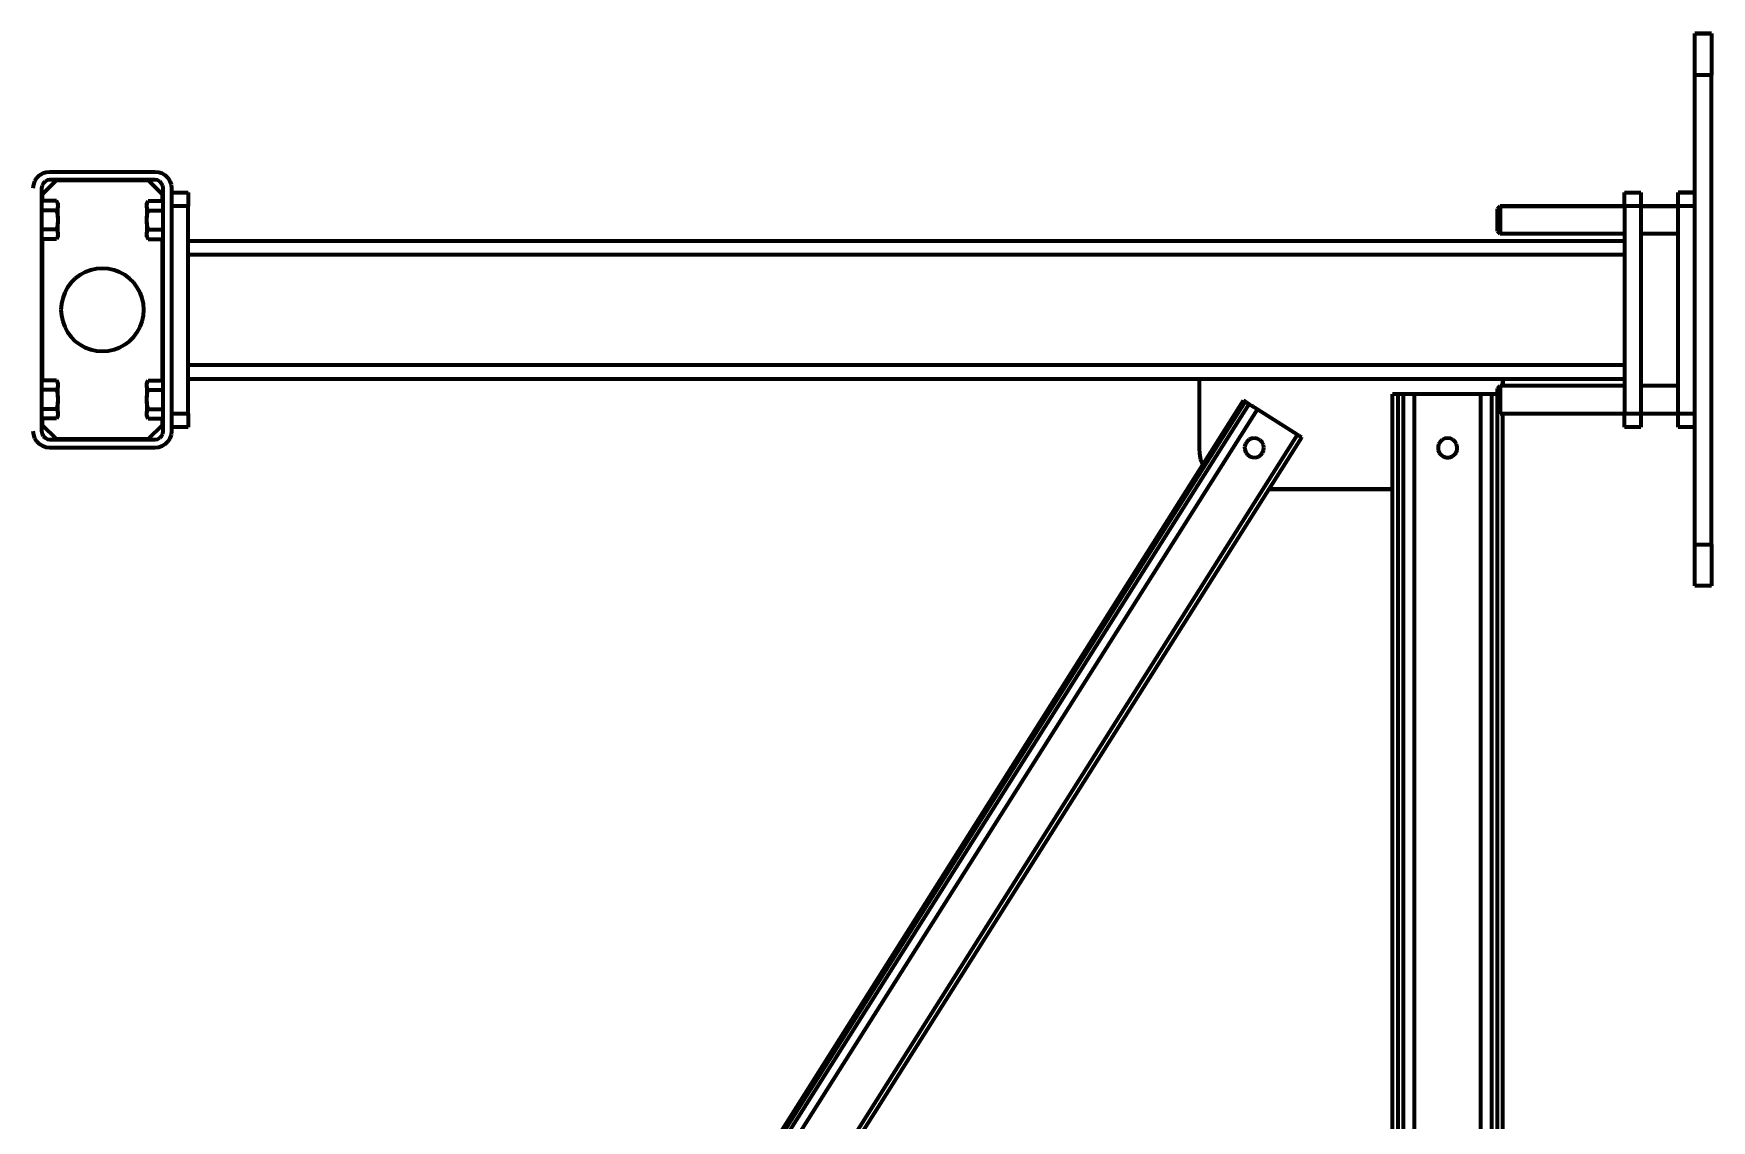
# Model space of a CAD drawing. Header units: millimetres. Extents: x 0 to 594, y 0 to 420.
# Drawn here: x 159.86 to 184.16, y 359.64 to 375.38 of the extents above; entities that cross this region are included whole.
import ezdxf

# ---------------------------------------------------------------- set-up
doc = ezdxf.new("R2010")
doc.units = ezdxf.units.MM

msp = doc.modelspace()

# ---------------------------------------------------------------- linework, layer by layer
at = {"color": 1, "lineweight": 70}
for p, q in [((183.916, 375.38), (184.156, 375.38)), ((184.156, 375.38), (183.916, 375.38)), ((183.916, 375.377), (183.916, 375.38)), ((183.916, 375.38), (184.156, 375.38)), ((184.156, 375.38), (183.916, 375.38)), ((183.916, 375.365), (183.916, 375.377)), ((183.916, 375.347), (183.916, 375.365)), ((183.916, 375.321), (183.916, 375.347)), ((183.916, 375.289), (183.916, 375.321)), ((183.916, 375.25), (183.916, 375.289)), ((183.916, 375.205), (183.916, 375.25)), ((183.916, 375.155), (183.916, 375.205)), ((183.916, 375.1), (183.916, 375.155)), ((184.156, 375.38), (184.156, 375.377)), ((184.156, 375.377), (184.156, 375.365)), ((184.156, 375.365), (184.156, 375.347)), ((184.156, 375.347), (184.156, 375.321)), ((184.156, 375.321), (184.156, 375.289)), ((184.156, 375.289), (184.156, 375.25)), ((184.156, 375.25), (184.156, 375.205)), ((184.156, 375.205), (184.156, 375.155)), ((184.156, 375.155), (184.156, 375.1)), ((183.916, 375.041), (183.916, 375.1)), ((183.916, 374.979), (183.916, 375.041)), ((183.916, 374.914), (183.916, 374.979)), ((183.916, 374.848), (183.916, 374.914)), ((184.156, 375.1), (184.156, 375.041)), ((184.156, 375.041), (184.156, 374.979)), ((184.156, 374.979), (184.156, 374.914)), ((184.156, 374.914), (184.156, 374.848)), ((183.916, 374.78), (183.916, 374.848)), ((183.916, 367.98), (183.916, 374.78)), ((184.156, 374.78), (183.916, 374.78)), ((184.156, 374.848), (184.156, 374.78)), ((184.156, 367.98), (184.156, 374.78)), ((159.862, 373.194), (159.88, 373.245)), ((159.88, 373.245), (159.909, 373.29)), ((159.909, 373.29), (159.947, 373.328)), ((159.947, 373.328), (159.992, 373.357)), ((159.999, 373.211), (159.982, 373.178)), ((160.186, 373.25), (159.986, 373.05)), ((159.992, 373.357), (160.043, 373.374)), ((160.026, 373.238), (159.999, 373.211)), ((160.059, 373.255), (160.026, 373.238)), ((160.043, 373.374), (160.096, 373.38)), ((160.096, 373.26), (160.059, 373.255)), ((160.096, 373.38), (161.616, 373.38)), ((161.616, 373.26), (160.096, 373.26)), ((161.526, 373.25), (160.186, 373.25)), ((161.726, 373.05), (161.526, 373.25)), ((161.616, 373.38), (161.67, 373.374)), ((161.653, 373.255), (161.616, 373.26)), ((161.687, 373.238), (161.653, 373.255)), ((161.67, 373.374), (161.721, 373.357)), ((161.713, 373.211), (161.687, 373.238)), ((161.731, 373.178), (161.713, 373.211)), ((161.721, 373.357), (161.766, 373.328)), ((161.766, 373.328), (161.804, 373.29)), ((161.804, 373.29), (161.833, 373.245)), ((161.833, 373.245), (161.85, 373.194)), ((159.856, 373.14), (159.862, 373.194)), ((159.982, 373.178), (159.976, 373.14)), ((159.976, 373.14), (159.976, 369.62)), ((159.986, 373.05), (159.986, 372.958)), ((161.726, 372.958), (161.726, 373.05)), ((161.736, 373.14), (161.731, 373.178)), ((161.736, 369.62), (161.736, 373.14)), ((161.85, 373.194), (161.856, 373.14)), ((161.856, 373.14), (161.856, 369.62)), ((161.856, 373.08), (162.096, 373.08)), ((161.856, 373.08), (162.096, 373.08)), ((162.096, 373.08), (162.096, 373.079)), ((162.096, 373.079), (162.096, 373.075)), ((162.096, 373.075), (162.096, 373.069)), ((162.096, 373.069), (162.096, 373.061)), ((162.096, 373.061), (162.096, 373.05)), ((162.096, 373.05), (162.096, 373.037)), ((162.096, 373.037), (162.096, 373.022)), ((162.096, 373.022), (162.096, 373.005)), ((162.096, 373.005), (162.096, 372.987)), ((162.096, 372.987), (162.096, 372.967)), ((162.096, 372.967), (162.096, 372.947)), ((182.896, 373.079), (182.896, 373.08)), ((182.896, 373.08), (183.136, 373.08)), ((182.896, 373.075), (182.896, 373.079)), ((182.896, 373.069), (182.896, 373.075)), ((182.896, 373.061), (182.896, 373.069)), ((182.896, 373.05), (182.896, 373.061)), ((182.896, 373.037), (182.896, 373.05)), ((182.896, 373.022), (182.896, 373.037)), ((182.896, 373.005), (182.896, 373.022)), ((182.896, 372.987), (182.896, 373.005)), ((182.896, 372.967), (182.896, 372.987)), ((182.896, 372.947), (182.896, 372.967)), ((183.136, 373.08), (183.136, 373.079)), ((183.136, 373.079), (183.136, 373.075)), ((183.136, 373.075), (183.136, 373.069)), ((183.136, 373.069), (183.136, 373.061)), ((183.136, 373.061), (183.136, 373.05)), ((183.136, 373.05), (183.136, 373.037)), ((183.136, 373.037), (183.136, 373.022)), ((183.136, 373.022), (183.136, 373.005)), ((183.136, 373.005), (183.136, 372.987)), ((183.136, 372.987), (183.136, 372.967)), ((183.136, 372.967), (183.136, 372.947)), ((183.676, 373.08), (183.916, 373.08)), ((183.676, 373.079), (183.676, 373.08)), ((183.676, 373.08), (183.916, 373.08)), ((183.916, 373.08), (183.676, 373.08)), ((183.676, 373.075), (183.676, 373.079)), ((183.676, 373.069), (183.676, 373.075)), ((183.676, 373.061), (183.676, 373.069)), ((183.676, 373.05), (183.676, 373.061)), ((183.676, 373.037), (183.676, 373.05)), ((183.676, 373.022), (183.676, 373.037)), ((183.676, 373.005), (183.676, 373.022)), ((183.676, 372.987), (183.676, 373.005)), ((183.676, 372.967), (183.676, 372.987)), ((183.676, 372.947), (183.676, 372.967)), ((160.193, 372.958), (159.976, 372.958)), ((160.193, 372.819), (159.976, 372.819)), ((160.193, 372.958), (160.206, 372.931)), ((160.213, 372.923), (160.193, 372.958)), ((160.206, 372.846), (160.193, 372.819)), ((160.193, 372.819), (160.206, 372.765)), ((160.206, 372.931), (160.213, 372.906)), ((160.213, 372.871), (160.206, 372.846)), ((160.206, 372.765), (160.213, 372.715)), ((160.213, 372.922), (160.213, 372.923)), ((160.213, 372.923), (160.213, 372.923)), ((160.213, 372.923), (160.213, 372.923)), ((160.213, 372.923), (160.213, 372.923)), ((160.213, 372.923), (160.213, 372.923)), ((160.213, 372.923), (160.213, 372.922)), ((160.213, 372.921), (160.213, 372.922)), ((160.213, 372.922), (160.213, 372.922)), ((160.213, 372.922), (160.213, 372.922)), ((160.213, 372.922), (160.213, 372.921)), ((160.213, 372.92), (160.213, 372.921)), ((160.213, 372.921), (160.213, 372.92)), ((160.213, 372.919), (160.213, 372.92)), ((160.213, 372.92), (160.213, 372.919)), ((160.213, 372.917), (160.213, 372.919)), ((160.213, 372.919), (160.213, 372.917)), ((160.213, 372.916), (160.213, 372.917)), ((160.213, 372.917), (160.213, 372.916)), ((160.213, 372.914), (160.213, 372.916)), ((160.213, 372.916), (160.213, 372.914)), ((160.213, 372.912), (160.213, 372.914)), ((160.213, 372.914), (160.213, 372.912)), ((160.213, 372.91), (160.213, 372.912)), ((160.213, 372.912), (160.213, 372.91)), ((160.213, 372.908), (160.213, 372.91)), ((160.213, 372.91), (160.213, 372.908)), ((160.213, 372.906), (160.213, 372.908)), ((160.213, 372.908), (160.213, 372.906)), ((160.213, 372.906), (160.213, 372.871)), ((160.213, 372.863), (160.213, 372.871)), ((160.213, 372.854), (160.213, 372.863)), ((160.213, 372.844), (160.213, 372.854)), ((160.213, 372.834), (160.213, 372.844)), ((160.213, 372.824), (160.213, 372.834)), ((160.213, 372.813), (160.213, 372.824)), ((160.213, 372.802), (160.213, 372.813)), ((160.213, 372.79), (160.213, 372.802)), ((160.213, 372.778), (160.213, 372.79)), ((160.213, 372.766), (160.213, 372.778)), ((160.213, 372.754), (160.213, 372.766)), ((160.213, 372.741), (160.213, 372.754)), ((160.213, 372.728), (160.213, 372.741)), ((160.213, 372.715), (160.213, 372.728)), ((161.499, 372.923), (161.519, 372.958)), ((161.499, 372.906), (161.506, 372.931)), ((161.499, 372.922), (161.499, 372.923)), ((161.499, 372.923), (161.499, 372.923)), ((161.499, 372.923), (161.499, 372.923)), ((161.499, 372.923), (161.499, 372.923)), ((161.499, 372.923), (161.499, 372.923)), ((161.499, 372.923), (161.499, 372.922)), ((161.499, 372.921), (161.499, 372.922)), ((161.499, 372.922), (161.499, 372.922)), ((161.499, 372.922), (161.499, 372.922)), ((161.499, 372.922), (161.499, 372.921)), ((161.499, 372.92), (161.499, 372.921)), ((161.499, 372.921), (161.499, 372.92)), ((161.499, 372.919), (161.499, 372.92)), ((161.499, 372.92), (161.499, 372.919)), ((161.499, 372.917), (161.499, 372.919)), ((161.499, 372.919), (161.499, 372.917)), ((161.499, 372.916), (161.499, 372.917)), ((161.499, 372.917), (161.499, 372.916)), ((161.499, 372.914), (161.499, 372.916)), ((161.499, 372.916), (161.499, 372.914)), ((161.499, 372.912), (161.499, 372.914)), ((161.499, 372.914), (161.499, 372.912)), ((161.499, 372.91), (161.499, 372.912)), ((161.499, 372.912), (161.499, 372.91)), ((161.499, 372.908), (161.499, 372.91)), ((161.499, 372.91), (161.499, 372.908)), ((161.499, 372.906), (161.499, 372.908)), ((161.499, 372.908), (161.499, 372.906)), ((161.499, 372.871), (161.499, 372.906)), ((161.499, 372.871), (161.499, 372.863)), ((161.506, 372.846), (161.499, 372.871)), ((161.499, 372.863), (161.499, 372.854)), ((161.499, 372.854), (161.499, 372.844)), ((161.499, 372.844), (161.499, 372.834)), ((161.499, 372.834), (161.499, 372.824)), ((161.499, 372.824), (161.499, 372.813)), ((161.499, 372.813), (161.499, 372.802)), ((161.499, 372.802), (161.499, 372.79)), ((161.499, 372.79), (161.499, 372.778)), ((161.499, 372.778), (161.499, 372.766)), ((161.499, 372.766), (161.499, 372.754)), ((161.499, 372.715), (161.506, 372.765)), ((161.499, 372.754), (161.499, 372.741)), ((161.499, 372.741), (161.499, 372.728)), ((161.499, 372.728), (161.499, 372.715)), ((161.506, 372.931), (161.519, 372.958)), ((161.519, 372.819), (161.506, 372.846)), ((161.506, 372.765), (161.519, 372.819)), ((161.519, 372.958), (161.736, 372.958)), ((161.519, 372.819), (161.736, 372.819)), ((162.096, 372.88), (161.856, 372.88)), ((162.096, 372.947), (162.096, 372.925)), ((162.096, 372.925), (162.096, 372.903)), ((162.096, 372.903), (162.096, 372.88)), ((162.096, 369.88), (162.096, 372.88)), ((181.056, 372.84), (181.096, 372.88)), ((181.056, 372.84), (181.096, 372.88)), ((181.056, 372.84), (181.096, 372.88)), ((181.056, 372.836), (181.056, 372.84)), ((181.056, 372.825), (181.056, 372.836)), ((181.056, 372.806), (181.056, 372.825)), ((181.056, 372.78), (181.056, 372.806)), ((181.056, 372.75), (181.056, 372.78)), ((181.056, 372.716), (181.056, 372.75)), ((181.056, 372.68), (181.056, 372.716)), ((181.096, 372.88), (181.096, 372.879)), ((181.096, 372.88), (182.896, 372.88)), ((182.896, 372.88), (181.096, 372.88)), ((181.096, 372.879), (181.096, 372.875)), ((181.096, 372.875), (181.096, 372.869)), ((181.096, 372.869), (181.096, 372.861)), ((181.096, 372.861), (181.096, 372.85)), ((181.096, 372.85), (181.096, 372.837)), ((181.096, 372.837), (181.096, 372.822)), ((181.096, 372.822), (181.096, 372.805)), ((181.096, 372.805), (181.096, 372.787)), ((181.096, 372.787), (181.096, 372.767)), ((181.096, 372.767), (181.096, 372.747)), ((181.096, 372.747), (181.096, 372.725)), ((181.096, 372.725), (181.096, 372.703)), ((182.896, 372.925), (182.896, 372.947)), ((182.896, 372.903), (182.896, 372.925)), ((182.896, 372.88), (182.896, 372.903)), ((182.896, 372.88), (182.896, 369.88)), ((183.136, 372.88), (182.896, 372.88)), ((183.136, 372.947), (183.136, 372.925)), ((183.136, 372.925), (183.136, 372.903)), ((183.136, 372.903), (183.136, 372.88)), ((183.136, 372.88), (183.136, 369.88)), ((183.136, 372.88), (183.676, 372.88)), ((183.676, 372.88), (183.136, 372.88)), ((183.676, 372.925), (183.676, 372.947)), ((183.676, 372.903), (183.676, 372.925)), ((183.676, 372.88), (183.676, 372.903)), ((183.676, 369.88), (183.676, 372.88)), ((183.916, 372.88), (183.676, 372.88)), ((160.193, 372.542), (159.976, 372.542)), ((160.206, 372.596), (160.193, 372.542)), ((160.193, 372.542), (160.206, 372.515)), ((160.213, 372.646), (160.206, 372.596)), ((160.206, 372.515), (160.213, 372.49)), ((160.213, 372.715), (160.213, 372.646)), ((160.213, 372.633), (160.213, 372.646)), ((160.213, 372.62), (160.213, 372.633)), ((160.213, 372.607), (160.213, 372.62)), ((160.213, 372.595), (160.213, 372.607)), ((160.213, 372.583), (160.213, 372.595)), ((160.213, 372.571), (160.213, 372.583)), ((160.213, 372.559), (160.213, 372.571)), ((160.213, 372.548), (160.213, 372.559)), ((160.213, 372.537), (160.213, 372.548)), ((160.213, 372.527), (160.213, 372.537)), ((160.213, 372.517), (160.213, 372.527)), ((160.213, 372.507), (160.213, 372.517)), ((160.213, 372.498), (160.213, 372.507)), ((160.213, 372.49), (160.213, 372.498)), ((160.213, 372.49), (160.213, 372.455)), ((161.499, 372.646), (161.499, 372.715)), ((161.506, 372.596), (161.499, 372.646)), ((161.499, 372.646), (161.499, 372.633)), ((161.499, 372.633), (161.499, 372.62)), ((161.499, 372.62), (161.499, 372.607)), ((161.499, 372.607), (161.499, 372.595)), ((161.499, 372.595), (161.499, 372.583)), ((161.499, 372.583), (161.499, 372.571)), ((161.499, 372.571), (161.499, 372.559)), ((161.499, 372.559), (161.499, 372.548)), ((161.499, 372.548), (161.499, 372.537)), ((161.499, 372.537), (161.499, 372.527)), ((161.499, 372.527), (161.499, 372.517)), ((161.499, 372.517), (161.499, 372.507)), ((161.499, 372.49), (161.506, 372.515)), ((161.499, 372.507), (161.499, 372.498)), ((161.499, 372.498), (161.499, 372.49)), ((161.499, 372.455), (161.499, 372.49)), ((161.519, 372.542), (161.506, 372.596)), ((161.506, 372.515), (161.519, 372.542)), ((161.519, 372.542), (161.736, 372.542)), ((181.056, 372.645), (181.056, 372.68)), ((181.056, 372.611), (181.056, 372.645)), ((181.056, 372.581), (181.056, 372.611)), ((181.056, 372.555), (181.056, 372.581)), ((181.056, 372.536), (181.056, 372.555)), ((181.056, 372.524), (181.056, 372.536)), ((181.056, 372.52), (181.056, 372.524)), ((181.056, 372.52), (181.096, 372.48)), ((181.096, 372.703), (181.096, 372.68)), ((181.096, 372.68), (181.096, 372.658)), ((181.096, 372.658), (181.096, 372.636)), ((181.096, 372.636), (181.096, 372.614)), ((181.096, 372.614), (181.096, 372.594)), ((181.096, 372.594), (181.096, 372.574)), ((181.096, 372.574), (181.096, 372.556)), ((181.096, 372.556), (181.096, 372.539)), ((181.096, 372.539), (181.096, 372.524)), ((181.096, 372.524), (181.096, 372.511)), ((181.096, 372.511), (181.096, 372.5)), ((181.096, 372.5), (181.096, 372.492)), ((181.096, 372.492), (181.096, 372.485)), ((181.096, 372.485), (181.096, 372.482)), ((181.096, 372.482), (181.096, 372.48)), ((182.896, 372.48), (181.096, 372.48)), ((183.676, 372.48), (183.136, 372.48)), ((160.193, 372.403), (159.976, 372.403)), ((159.986, 372.403), (159.986, 370.358)), ((160.213, 372.438), (160.193, 372.403)), ((160.206, 372.43), (160.193, 372.403)), ((160.213, 372.455), (160.206, 372.43)), ((160.213, 372.455), (160.213, 372.453)), ((160.213, 372.453), (160.213, 372.455)), ((160.213, 372.453), (160.213, 372.451)), ((160.213, 372.451), (160.213, 372.453)), ((160.213, 372.451), (160.213, 372.449)), ((160.213, 372.449), (160.213, 372.451)), ((160.213, 372.449), (160.213, 372.447)), ((160.213, 372.447), (160.213, 372.449)), ((160.213, 372.447), (160.213, 372.445)), ((160.213, 372.445), (160.213, 372.447)), ((160.213, 372.445), (160.213, 372.444)), ((160.213, 372.444), (160.213, 372.445)), ((160.213, 372.444), (160.213, 372.442)), ((160.213, 372.442), (160.213, 372.444)), ((160.213, 372.442), (160.213, 372.441)), ((160.213, 372.441), (160.213, 372.442)), ((160.213, 372.441), (160.213, 372.44)), ((160.213, 372.44), (160.213, 372.441)), ((160.213, 372.44), (160.213, 372.439)), ((160.213, 372.439), (160.213, 372.44)), ((160.213, 372.439), (160.213, 372.439)), ((160.213, 372.439), (160.213, 372.438)), ((160.213, 372.438), (160.213, 372.439)), ((160.213, 372.439), (160.213, 372.439)), ((160.213, 372.438), (160.213, 372.438)), ((160.213, 372.438), (160.213, 372.438)), ((160.213, 372.438), (160.213, 372.438)), ((160.213, 372.438), (160.213, 372.438)), ((161.499, 372.455), (161.499, 372.453)), ((161.499, 372.453), (161.499, 372.455)), ((161.506, 372.43), (161.499, 372.455)), ((161.499, 372.453), (161.499, 372.451)), ((161.499, 372.451), (161.499, 372.453)), ((161.499, 372.451), (161.499, 372.449)), ((161.499, 372.449), (161.499, 372.451)), ((161.499, 372.449), (161.499, 372.447)), ((161.499, 372.447), (161.499, 372.449)), ((161.499, 372.447), (161.499, 372.445)), ((161.499, 372.445), (161.499, 372.447)), ((161.499, 372.445), (161.499, 372.444)), ((161.499, 372.444), (161.499, 372.445)), ((161.499, 372.444), (161.499, 372.442)), ((161.499, 372.442), (161.499, 372.444)), ((161.499, 372.442), (161.499, 372.441)), ((161.499, 372.441), (161.499, 372.442)), ((161.499, 372.441), (161.499, 372.44)), ((161.499, 372.44), (161.499, 372.441)), ((161.499, 372.44), (161.499, 372.439)), ((161.499, 372.439), (161.499, 372.44)), ((161.499, 372.439), (161.499, 372.439)), ((161.499, 372.439), (161.499, 372.438)), ((161.499, 372.438), (161.499, 372.439)), ((161.499, 372.439), (161.499, 372.439)), ((161.499, 372.438), (161.499, 372.438)), ((161.499, 372.438), (161.499, 372.438)), ((161.499, 372.438), (161.499, 372.438)), ((161.499, 372.438), (161.499, 372.438)), ((161.499, 372.438), (161.519, 372.403)), ((161.519, 372.403), (161.506, 372.43)), ((161.519, 372.403), (161.736, 372.403)), ((161.726, 370.358), (161.726, 372.403)), ((162.096, 372.38), (182.896, 372.38)), ((159.986, 372.142), (159.976, 372.142)), ((159.986, 372.003), (159.976, 372.003)), ((161.726, 372.142), (161.736, 372.142)), ((161.726, 372.003), (161.736, 372.003)), ((162.096, 372.18), (182.896, 372.18)), ((160.403, 371.773), (160.352, 371.705)), ((160.463, 371.834), (160.403, 371.773)), ((160.532, 371.885), (160.463, 371.834)), ((160.607, 371.926), (160.532, 371.885)), ((160.687, 371.956), (160.607, 371.926)), ((160.771, 371.974), (160.687, 371.956)), ((160.856, 371.98), (160.771, 371.974)), ((160.942, 371.974), (160.856, 371.98)), ((161.025, 371.956), (160.942, 371.974)), ((161.106, 371.926), (161.025, 371.956)), ((161.181, 371.885), (161.106, 371.926)), ((161.249, 371.834), (161.181, 371.885)), ((161.31, 371.773), (161.249, 371.834)), ((161.361, 371.705), (161.31, 371.773)), ((160.281, 371.55), (160.263, 371.466)), ((160.311, 371.63), (160.281, 371.55)), ((160.352, 371.705), (160.311, 371.63)), ((161.402, 371.63), (161.361, 371.705)), ((161.432, 371.55), (161.402, 371.63)), ((161.45, 371.466), (161.432, 371.55)), ((160.263, 371.466), (160.256, 371.38)), ((160.256, 371.38), (160.263, 371.295)), ((160.263, 371.295), (160.281, 371.211)), ((161.432, 371.211), (161.45, 371.295)), ((161.456, 371.38), (161.45, 371.466)), ((161.45, 371.295), (161.456, 371.38)), ((160.281, 371.211), (160.311, 371.131)), ((160.311, 371.131), (160.352, 371.056)), ((160.352, 371.056), (160.403, 370.988)), ((161.31, 370.988), (161.361, 371.056)), ((161.361, 371.056), (161.402, 371.131)), ((161.402, 371.131), (161.432, 371.211)), ((160.403, 370.988), (160.463, 370.927)), ((160.463, 370.927), (160.532, 370.876)), ((160.532, 370.876), (160.607, 370.835)), ((160.607, 370.835), (160.687, 370.805)), ((160.687, 370.805), (160.771, 370.787)), ((160.771, 370.787), (160.856, 370.78)), ((160.856, 370.78), (160.942, 370.787)), ((160.942, 370.787), (161.025, 370.805)), ((161.025, 370.805), (161.106, 370.835)), ((161.106, 370.835), (161.181, 370.876)), ((161.181, 370.876), (161.249, 370.927)), ((161.249, 370.927), (161.31, 370.988)), ((159.986, 370.758), (159.976, 370.758)), ((159.986, 370.619), (159.976, 370.619)), ((161.726, 370.758), (161.736, 370.758)), ((161.726, 370.619), (161.736, 370.619)), ((182.896, 370.58), (162.096, 370.58)), ((160.193, 370.358), (159.976, 370.358)), ((160.193, 370.358), (160.206, 370.331)), ((160.213, 370.323), (160.193, 370.358)), ((160.206, 370.331), (160.213, 370.306)), ((160.213, 370.322), (160.213, 370.323)), ((160.213, 370.323), (160.213, 370.323)), ((160.213, 370.323), (160.213, 370.323)), ((160.213, 370.323), (160.213, 370.323)), ((160.213, 370.323), (160.213, 370.323)), ((160.213, 370.323), (160.213, 370.322)), ((160.213, 370.321), (160.213, 370.322)), ((160.213, 370.322), (160.213, 370.322)), ((160.213, 370.322), (160.213, 370.322)), ((160.213, 370.322), (160.213, 370.321)), ((160.213, 370.32), (160.213, 370.321)), ((160.213, 370.321), (160.213, 370.32)), ((160.213, 370.319), (160.213, 370.32)), ((160.213, 370.32), (160.213, 370.319)), ((160.213, 370.317), (160.213, 370.319)), ((160.213, 370.319), (160.213, 370.317)), ((160.213, 370.316), (160.213, 370.317)), ((160.213, 370.317), (160.213, 370.316)), ((160.213, 370.314), (160.213, 370.316)), ((160.213, 370.316), (160.213, 370.314)), ((160.213, 370.312), (160.213, 370.314)), ((160.213, 370.314), (160.213, 370.312)), ((160.213, 370.31), (160.213, 370.312)), ((160.213, 370.312), (160.213, 370.31)), ((160.213, 370.308), (160.213, 370.31)), ((160.213, 370.31), (160.213, 370.308)), ((160.213, 370.306), (160.213, 370.308)), ((160.213, 370.308), (160.213, 370.306)), ((160.213, 370.306), (160.213, 370.271)), ((161.499, 370.323), (161.519, 370.358)), ((161.499, 370.306), (161.506, 370.331)), ((161.499, 370.322), (161.499, 370.323)), ((161.499, 370.323), (161.499, 370.323)), ((161.499, 370.323), (161.499, 370.323)), ((161.499, 370.323), (161.499, 370.323)), ((161.499, 370.323), (161.499, 370.323)), ((161.499, 370.323), (161.499, 370.322)), ((161.499, 370.321), (161.499, 370.322)), ((161.499, 370.322), (161.499, 370.322)), ((161.499, 370.322), (161.499, 370.322)), ((161.499, 370.322), (161.499, 370.321)), ((161.499, 370.32), (161.499, 370.321)), ((161.499, 370.321), (161.499, 370.32)), ((161.499, 370.319), (161.499, 370.32)), ((161.499, 370.32), (161.499, 370.319)), ((161.499, 370.317), (161.499, 370.319)), ((161.499, 370.319), (161.499, 370.317)), ((161.499, 370.316), (161.499, 370.317)), ((161.499, 370.317), (161.499, 370.316)), ((161.499, 370.314), (161.499, 370.316)), ((161.499, 370.316), (161.499, 370.314)), ((161.499, 370.312), (161.499, 370.314)), ((161.499, 370.314), (161.499, 370.312)), ((161.499, 370.31), (161.499, 370.312)), ((161.499, 370.312), (161.499, 370.31)), ((161.499, 370.308), (161.499, 370.31)), ((161.499, 370.31), (161.499, 370.308)), ((161.499, 370.306), (161.499, 370.308)), ((161.499, 370.308), (161.499, 370.306)), ((161.499, 370.271), (161.499, 370.306)), ((161.506, 370.331), (161.519, 370.358)), ((161.519, 370.358), (161.736, 370.358)), ((162.096, 370.38), (182.896, 370.38)), ((162.096, 370.38), (176.736, 370.38)), ((176.736, 370.38), (176.736, 369.38)), ((181.136, 370.38), (182.896, 370.38)), ((181.136, 370.38), (181.136, 370.28)), ((181.136, 370.28), (181.136, 370.38)), ((160.193, 370.219), (159.976, 370.219)), ((160.206, 370.246), (160.193, 370.219)), ((160.193, 370.219), (160.206, 370.165)), ((160.213, 370.271), (160.206, 370.246)), ((160.206, 370.165), (160.213, 370.115)), ((160.213, 370.046), (160.206, 369.996)), ((160.213, 370.263), (160.213, 370.271)), ((160.213, 370.254), (160.213, 370.263)), ((160.213, 370.244), (160.213, 370.254)), ((160.213, 370.234), (160.213, 370.244)), ((160.213, 370.224), (160.213, 370.234)), ((160.213, 370.213), (160.213, 370.224)), ((160.213, 370.202), (160.213, 370.213)), ((160.213, 370.19), (160.213, 370.202)), ((160.213, 370.178), (160.213, 370.19)), ((160.213, 370.166), (160.213, 370.178)), ((160.213, 370.154), (160.213, 370.166)), ((160.213, 370.141), (160.213, 370.154)), ((160.213, 370.128), (160.213, 370.141)), ((160.213, 370.115), (160.213, 370.128)), ((160.213, 370.115), (160.213, 370.046)), ((160.213, 370.033), (160.213, 370.046)), ((161.499, 370.271), (161.499, 370.263)), ((161.506, 370.246), (161.499, 370.271)), ((161.499, 370.263), (161.499, 370.254)), ((161.499, 370.254), (161.499, 370.244)), ((161.499, 370.244), (161.499, 370.234)), ((161.499, 370.234), (161.499, 370.224)), ((161.499, 370.224), (161.499, 370.213)), ((161.499, 370.213), (161.499, 370.202)), ((161.499, 370.202), (161.499, 370.19)), ((161.499, 370.19), (161.499, 370.178)), ((161.499, 370.178), (161.499, 370.166)), ((161.499, 370.166), (161.499, 370.154)), ((161.499, 370.115), (161.506, 370.165)), ((161.499, 370.154), (161.499, 370.141)), ((161.499, 370.141), (161.499, 370.128)), ((161.499, 370.128), (161.499, 370.115)), ((161.499, 370.046), (161.499, 370.115)), ((161.506, 369.996), (161.499, 370.046)), ((161.499, 370.046), (161.499, 370.033)), ((161.519, 370.219), (161.506, 370.246)), ((161.506, 370.165), (161.519, 370.219)), ((161.519, 370.219), (161.736, 370.219)), ((162.309, 346.229), (177.378, 370.066)), ((177.404, 370.05), (162.335, 346.213)), ((177.404, 370.05), (177.378, 370.066)), ((177.41, 370.046), (177.404, 370.05)), ((177.417, 370.041), (177.41, 370.046)), ((179.536, 327.6), (179.536, 370.16)), ((179.616, 370.16), (179.536, 370.16)), ((179.625, 370.16), (179.616, 370.16)), ((179.616, 370.16), (179.616, 327.6)), ((179.634, 370.16), (179.625, 370.16)), ((179.643, 370.16), (179.634, 370.16)), ((179.651, 370.16), (179.643, 370.16)), ((179.659, 370.16), (179.651, 370.16)), ((179.666, 370.16), (179.659, 370.16)), ((179.673, 370.16), (179.666, 370.16)), ((179.679, 370.16), (179.673, 370.16)), ((179.684, 370.16), (179.679, 370.16)), ((179.688, 370.16), (179.684, 370.16)), ((179.692, 370.16), (179.688, 370.16)), ((179.694, 370.16), (179.692, 370.16)), ((179.696, 370.16), (179.694, 370.16)), ((179.696, 370.16), (179.696, 370.16)), ((179.696, 327.6), (179.696, 370.16)), ((179.697, 370.16), (179.696, 370.16)), ((179.7, 370.16), (179.697, 370.16)), ((179.705, 370.16), (179.7, 370.16)), ((179.712, 370.16), (179.705, 370.16)), ((179.721, 370.16), (179.712, 370.16)), ((179.731, 370.16), (179.721, 370.16)), ((179.743, 370.16), (179.731, 370.16)), ((179.757, 370.16), (179.743, 370.16)), ((179.771, 370.16), (179.757, 370.16)), ((179.787, 370.16), (179.771, 370.16)), ((179.804, 370.16), (179.787, 370.16)), ((179.821, 370.16), (179.804, 370.16)), ((179.838, 370.16), (179.821, 370.16)), ((179.856, 370.16), (179.838, 370.16)), ((180.816, 370.16), (179.856, 370.16)), ((179.856, 327.6), (179.856, 370.16)), ((180.834, 370.16), (180.816, 370.16)), ((180.816, 327.6), (180.816, 370.16)), ((180.852, 370.16), (180.834, 370.16)), ((180.869, 370.16), (180.852, 370.16)), ((180.886, 370.16), (180.869, 370.16)), ((180.902, 370.16), (180.886, 370.16)), ((180.916, 370.16), (180.902, 370.16)), ((180.93, 370.16), (180.916, 370.16)), ((180.942, 370.16), (180.93, 370.16)), ((180.952, 370.16), (180.942, 370.16)), ((180.961, 370.16), (180.952, 370.16)), ((180.967, 370.16), (180.961, 370.16)), ((180.972, 370.16), (180.967, 370.16)), ((180.975, 370.16), (180.972, 370.16)), ((180.976, 370.16), (180.975, 370.16)), ((180.976, 327.6), (180.976, 370.16)), ((180.977, 370.16), (180.976, 370.16)), ((180.978, 370.16), (180.977, 370.16)), ((180.981, 370.16), (180.978, 370.16)), ((180.984, 370.16), (180.981, 370.16)), ((180.989, 370.16), (180.984, 370.16)), ((180.994, 370.16), (180.989, 370.16)), ((181, 370.16), (180.994, 370.16)), ((181.007, 370.16), (181, 370.16)), ((181.014, 370.16), (181.007, 370.16)), ((181.022, 370.16), (181.014, 370.16)), ((181.03, 370.16), (181.022, 370.16)), ((181.039, 370.16), (181.03, 370.16)), ((181.047, 370.16), (181.039, 370.16)), ((181.056, 370.16), (181.047, 370.16)), ((181.056, 370.24), (181.096, 370.28)), ((181.056, 370.236), (181.056, 370.24)), ((181.056, 370.225), (181.056, 370.236)), ((181.056, 370.206), (181.056, 370.225)), ((181.056, 370.18), (181.056, 370.206)), ((181.056, 370.15), (181.056, 370.18)), ((181.056, 370.116), (181.056, 370.15)), ((181.056, 370.08), (181.056, 370.116)), ((181.056, 370.045), (181.056, 370.08)), ((181.056, 370.011), (181.056, 370.045)), ((181.096, 370.28), (181.096, 370.275)), ((182.896, 370.28), (181.096, 370.28)), ((181.096, 370.275), (181.096, 370.261)), ((181.096, 370.261), (181.096, 370.237)), ((181.096, 370.237), (181.096, 370.205)), ((181.096, 370.205), (181.096, 370.167)), ((181.096, 370.167), (181.096, 370.125)), ((181.096, 370.125), (181.096, 370.08)), ((181.096, 370.08), (181.096, 370.036)), ((182.896, 370.28), (181.136, 370.28)), ((183.676, 370.28), (183.136, 370.28)), ((183.676, 370.28), (183.136, 370.28)), ((160.193, 369.942), (159.976, 369.942)), ((160.193, 369.803), (159.976, 369.803)), ((159.986, 369.803), (159.986, 369.71)), ((160.206, 369.996), (160.193, 369.942)), ((160.193, 369.942), (160.206, 369.915)), ((160.213, 369.838), (160.193, 369.803)), ((160.206, 369.83), (160.193, 369.803)), ((160.206, 369.915), (160.213, 369.89)), ((160.213, 369.855), (160.206, 369.83)), ((160.213, 370.02), (160.213, 370.033)), ((160.213, 370.007), (160.213, 370.02)), ((160.213, 369.995), (160.213, 370.007)), ((160.213, 369.983), (160.213, 369.995)), ((160.213, 369.971), (160.213, 369.983)), ((160.213, 369.959), (160.213, 369.971)), ((160.213, 369.948), (160.213, 369.959)), ((160.213, 369.937), (160.213, 369.948)), ((160.213, 369.927), (160.213, 369.937)), ((160.213, 369.917), (160.213, 369.927)), ((160.213, 369.907), (160.213, 369.917)), ((160.213, 369.898), (160.213, 369.907)), ((160.213, 369.89), (160.213, 369.898)), ((160.213, 369.89), (160.213, 369.855)), ((160.213, 369.855), (160.213, 369.853)), ((160.213, 369.853), (160.213, 369.855)), ((160.213, 369.853), (160.213, 369.851)), ((160.213, 369.851), (160.213, 369.853)), ((160.213, 369.851), (160.213, 369.849)), ((160.213, 369.849), (160.213, 369.851)), ((160.213, 369.849), (160.213, 369.847)), ((160.213, 369.847), (160.213, 369.849)), ((160.213, 369.847), (160.213, 369.845)), ((160.213, 369.845), (160.213, 369.847)), ((160.213, 369.845), (160.213, 369.844)), ((160.213, 369.844), (160.213, 369.845)), ((160.213, 369.844), (160.213, 369.842)), ((160.213, 369.842), (160.213, 369.844)), ((160.213, 369.842), (160.213, 369.841)), ((160.213, 369.841), (160.213, 369.842)), ((160.213, 369.841), (160.213, 369.84)), ((160.213, 369.84), (160.213, 369.841)), ((160.213, 369.84), (160.213, 369.839)), ((160.213, 369.839), (160.213, 369.84)), ((160.213, 369.839), (160.213, 369.839)), ((160.213, 369.839), (160.213, 369.838)), ((160.213, 369.838), (160.213, 369.839)), ((160.213, 369.839), (160.213, 369.839)), ((160.213, 369.838), (160.213, 369.838)), ((160.213, 369.838), (160.213, 369.838)), ((160.213, 369.838), (160.213, 369.838)), ((160.213, 369.838), (160.213, 369.838)), ((161.499, 370.033), (161.499, 370.02)), ((161.499, 370.02), (161.499, 370.007)), ((161.499, 370.007), (161.499, 369.995)), ((161.499, 369.995), (161.499, 369.983)), ((161.499, 369.983), (161.499, 369.971)), ((161.499, 369.971), (161.499, 369.959)), ((161.499, 369.959), (161.499, 369.948)), ((161.499, 369.948), (161.499, 369.937)), ((161.499, 369.937), (161.499, 369.927)), ((161.499, 369.927), (161.499, 369.917)), ((161.499, 369.917), (161.499, 369.907)), ((161.499, 369.89), (161.506, 369.915)), ((161.499, 369.907), (161.499, 369.898)), ((161.499, 369.898), (161.499, 369.89)), ((161.499, 369.855), (161.499, 369.89)), ((161.499, 369.855), (161.499, 369.853)), ((161.499, 369.853), (161.499, 369.855)), ((161.506, 369.83), (161.499, 369.855)), ((161.499, 369.853), (161.499, 369.851)), ((161.499, 369.851), (161.499, 369.853)), ((161.499, 369.851), (161.499, 369.849)), ((161.499, 369.849), (161.499, 369.851)), ((161.499, 369.849), (161.499, 369.847)), ((161.499, 369.847), (161.499, 369.849)), ((161.499, 369.847), (161.499, 369.845)), ((161.499, 369.845), (161.499, 369.847)), ((161.499, 369.845), (161.499, 369.844)), ((161.499, 369.844), (161.499, 369.845)), ((161.499, 369.844), (161.499, 369.842)), ((161.499, 369.842), (161.499, 369.844)), ((161.499, 369.842), (161.499, 369.841)), ((161.499, 369.841), (161.499, 369.842)), ((161.499, 369.841), (161.499, 369.84)), ((161.499, 369.84), (161.499, 369.841)), ((161.499, 369.84), (161.499, 369.839)), ((161.499, 369.839), (161.499, 369.84)), ((161.499, 369.839), (161.499, 369.839)), ((161.499, 369.839), (161.499, 369.838)), ((161.499, 369.838), (161.499, 369.839)), ((161.499, 369.839), (161.499, 369.839)), ((161.499, 369.838), (161.499, 369.838)), ((161.499, 369.838), (161.499, 369.838)), ((161.499, 369.838), (161.499, 369.838)), ((161.499, 369.838), (161.499, 369.838)), ((161.499, 369.838), (161.519, 369.803)), ((161.519, 369.942), (161.506, 369.996)), ((161.506, 369.915), (161.519, 369.942)), ((161.519, 369.803), (161.506, 369.83)), ((161.519, 369.942), (161.736, 369.942)), ((161.519, 369.803), (161.736, 369.803)), ((161.726, 369.71), (161.726, 369.803)), ((161.856, 369.88), (162.096, 369.88)), ((162.096, 369.88), (162.096, 369.858)), ((162.096, 369.858), (162.096, 369.836)), ((162.096, 369.836), (162.096, 369.814)), ((162.096, 369.814), (162.096, 369.794)), ((162.394, 346.176), (177.463, 370.012)), ((162.512, 346.101), (177.581, 369.938)), ((177.423, 370.037), (177.417, 370.041)), ((177.429, 370.034), (177.423, 370.037)), ((177.435, 370.03), (177.429, 370.034)), ((177.44, 370.026), (177.435, 370.03)), ((177.445, 370.023), (177.44, 370.026)), ((177.45, 370.021), (177.445, 370.023)), ((177.454, 370.018), (177.45, 370.021)), ((177.457, 370.016), (177.454, 370.018)), ((177.459, 370.015), (177.457, 370.016)), ((177.461, 370.013), (177.459, 370.015)), ((177.462, 370.013), (177.461, 370.013)), ((177.463, 370.012), (177.462, 370.013)), ((177.466, 370.011), (177.463, 370.012)), ((177.463, 370.012), (177.463, 370.012)), ((177.469, 370.008), (177.466, 370.011)), ((177.474, 370.005), (177.469, 370.008)), ((177.481, 370.001), (177.474, 370.005)), ((177.488, 369.996), (177.481, 370.001)), ((177.497, 369.991), (177.488, 369.996)), ((177.507, 369.984), (177.497, 369.991)), ((177.518, 369.977), (177.507, 369.984)), ((177.53, 369.97), (177.518, 369.977)), ((177.542, 369.962), (177.53, 369.97)), ((177.555, 369.954), (177.542, 369.962)), ((177.568, 369.946), (177.555, 369.954)), ((177.581, 369.938), (177.568, 369.946)), ((178.164, 369.569), (177.581, 369.938)), ((181.056, 369.981), (181.056, 370.011)), ((181.056, 369.955), (181.056, 369.981)), ((181.056, 369.936), (181.056, 369.955)), ((181.056, 369.924), (181.056, 369.936)), ((181.056, 369.92), (181.056, 369.924)), ((181.056, 369.92), (181.096, 369.88)), ((181.056, 327.84), (181.056, 369.92)), ((181.096, 370.036), (181.096, 369.994)), ((181.096, 369.994), (181.096, 369.956)), ((181.096, 369.956), (181.096, 369.924)), ((181.096, 369.924), (181.096, 369.9)), ((181.096, 369.9), (181.096, 369.885)), ((181.096, 369.885), (181.096, 369.88)), ((181.096, 369.88), (182.896, 369.88)), ((181.136, 327.88), (181.136, 369.88)), ((182.896, 369.858), (182.896, 369.88)), ((182.896, 369.88), (183.136, 369.88)), ((182.896, 369.836), (182.896, 369.858)), ((182.896, 369.814), (182.896, 369.836)), ((182.896, 369.794), (182.896, 369.814)), ((183.136, 369.88), (183.136, 369.858)), ((183.136, 369.88), (183.676, 369.88)), ((183.136, 369.858), (183.136, 369.836)), ((183.136, 369.836), (183.136, 369.814)), ((183.136, 369.814), (183.136, 369.794)), ((183.676, 369.858), (183.676, 369.88)), ((183.676, 369.88), (183.916, 369.88)), ((183.676, 369.836), (183.676, 369.858)), ((183.676, 369.814), (183.676, 369.836)), ((183.676, 369.794), (183.676, 369.814)), ((159.862, 369.567), (159.856, 369.62)), ((159.88, 369.516), (159.862, 369.567)), ((159.976, 369.62), (159.982, 369.583)), ((159.982, 369.583), (159.999, 369.55)), ((159.986, 369.71), (160.186, 369.51)), ((161.526, 369.51), (161.726, 369.71)), ((161.713, 369.55), (161.731, 369.583)), ((161.731, 369.583), (161.736, 369.62)), ((161.85, 369.567), (161.833, 369.516)), ((161.856, 369.62), (161.85, 369.567)), ((162.096, 369.68), (161.856, 369.68)), ((162.096, 369.794), (162.096, 369.774)), ((162.096, 369.774), (162.096, 369.756)), ((162.096, 369.756), (162.096, 369.739)), ((162.096, 369.739), (162.096, 369.724)), ((162.096, 369.724), (162.096, 369.711)), ((162.096, 369.711), (162.096, 369.7)), ((162.096, 369.7), (162.096, 369.692)), ((162.096, 369.692), (162.096, 369.685)), ((162.096, 369.685), (162.096, 369.682)), ((162.096, 369.682), (162.096, 369.68)), ((163.096, 345.733), (178.164, 369.569)), ((178.171, 369.565), (178.164, 369.569)), ((178.177, 369.561), (178.171, 369.565)), ((178.184, 369.557), (178.177, 369.561)), ((182.896, 369.774), (182.896, 369.794)), ((182.896, 369.756), (182.896, 369.774)), ((182.896, 369.739), (182.896, 369.756)), ((182.896, 369.724), (182.896, 369.739)), ((182.896, 369.711), (182.896, 369.724)), ((182.896, 369.7), (182.896, 369.711)), ((182.896, 369.692), (182.896, 369.7)), ((182.896, 369.685), (182.896, 369.692)), ((182.896, 369.682), (182.896, 369.685)), ((182.896, 369.68), (182.896, 369.682)), ((183.136, 369.68), (182.896, 369.68)), ((183.136, 369.794), (183.136, 369.774)), ((183.136, 369.774), (183.136, 369.756)), ((183.136, 369.756), (183.136, 369.739)), ((183.136, 369.739), (183.136, 369.724)), ((183.136, 369.724), (183.136, 369.711)), ((183.136, 369.711), (183.136, 369.7)), ((183.136, 369.7), (183.136, 369.692)), ((183.136, 369.692), (183.136, 369.685)), ((183.136, 369.685), (183.136, 369.682)), ((183.136, 369.682), (183.136, 369.68)), ((183.676, 369.774), (183.676, 369.794)), ((183.676, 369.756), (183.676, 369.774)), ((183.676, 369.739), (183.676, 369.756)), ((183.676, 369.724), (183.676, 369.739)), ((183.676, 369.711), (183.676, 369.724)), ((183.676, 369.7), (183.676, 369.711)), ((183.676, 369.692), (183.676, 369.7)), ((183.676, 369.685), (183.676, 369.692)), ((183.676, 369.682), (183.676, 369.685)), ((183.676, 369.68), (183.676, 369.682)), ((183.916, 369.68), (183.676, 369.68)), ((159.909, 369.471), (159.88, 369.516)), ((159.947, 369.433), (159.909, 369.471)), ((159.992, 369.404), (159.947, 369.433)), ((160.043, 369.386), (159.992, 369.404)), ((159.999, 369.55), (160.026, 369.523)), ((160.026, 369.523), (160.059, 369.506)), ((160.096, 369.38), (160.043, 369.386)), ((160.059, 369.506), (160.096, 369.5)), ((160.096, 369.5), (161.616, 369.5)), ((161.616, 369.38), (160.096, 369.38)), ((160.186, 369.51), (161.526, 369.51)), ((161.616, 369.5), (161.653, 369.506)), ((161.67, 369.386), (161.616, 369.38)), ((161.653, 369.506), (161.687, 369.523)), ((161.721, 369.404), (161.67, 369.386)), ((161.687, 369.523), (161.713, 369.55)), ((161.766, 369.433), (161.721, 369.404)), ((161.804, 369.471), (161.766, 369.433)), ((161.833, 369.516), (161.804, 369.471)), ((163.155, 345.695), (178.223, 369.531)), ((176.736, 369.38), (176.742, 369.296)), ((177.408, 369.437), (177.397, 369.397)), ((177.397, 369.397), (177.399, 369.355)), ((177.399, 369.355), (177.412, 369.315)), ((177.431, 369.472), (177.408, 369.437)), ((177.412, 369.315), (177.437, 369.282)), ((177.462, 369.499), (177.431, 369.472)), ((177.501, 369.516), (177.462, 369.499)), ((177.542, 369.52), (177.501, 369.516)), ((177.583, 369.512), (177.542, 369.52)), ((177.62, 369.493), (177.583, 369.512)), ((177.649, 369.463), (177.62, 369.493)), ((177.669, 369.426), (177.649, 369.463)), ((177.655, 369.306), (177.672, 369.344)), ((177.676, 369.385), (177.669, 369.426)), ((177.672, 369.344), (177.676, 369.385)), ((178.19, 369.553), (178.184, 369.557)), ((178.196, 369.549), (178.19, 369.553)), ((178.201, 369.546), (178.196, 369.549)), ((178.206, 369.542), (178.201, 369.546)), ((178.211, 369.54), (178.206, 369.542)), ((178.214, 369.537), (178.211, 369.54)), ((178.218, 369.535), (178.214, 369.537)), ((178.22, 369.534), (178.218, 369.535)), ((178.222, 369.532), (178.22, 369.534)), ((178.223, 369.532), (178.222, 369.532)), ((178.223, 369.531), (178.223, 369.532)), ((180.206, 369.432), (180.197, 369.391)), ((180.197, 369.391), (180.2, 369.349)), ((180.2, 369.349), (180.215, 369.31)), ((180.227, 369.468), (180.206, 369.432)), ((180.258, 369.496), (180.227, 369.468)), ((180.295, 369.514), (180.258, 369.496)), ((180.336, 369.52), (180.295, 369.514)), ((180.378, 369.514), (180.336, 369.52)), ((180.415, 369.496), (180.378, 369.514)), ((180.446, 369.468), (180.415, 369.496)), ((180.467, 369.432), (180.446, 369.468)), ((180.458, 369.31), (180.473, 369.349)), ((180.476, 369.391), (180.467, 369.432)), ((180.473, 369.349), (180.476, 369.391)), ((176.742, 369.296), (176.76, 369.214)), ((176.76, 369.214), (176.789, 369.134)), ((177.437, 369.282), (177.471, 369.257)), ((177.471, 369.257), (177.51, 369.243)), ((177.51, 369.243), (177.552, 369.241)), ((177.552, 369.241), (177.592, 369.252)), ((177.592, 369.252), (177.627, 369.274)), ((177.627, 369.274), (177.655, 369.306)), ((180.215, 369.31), (180.241, 369.278)), ((180.241, 369.278), (180.276, 369.254)), ((180.276, 369.254), (180.316, 369.242)), ((180.316, 369.242), (180.357, 369.242)), ((180.357, 369.242), (180.397, 369.254)), ((180.397, 369.254), (180.432, 369.278)), ((180.432, 369.278), (180.458, 369.31)), ((179.536, 368.78), (177.749, 368.78)), ((177.749, 368.78), (179.536, 368.78)), ((183.916, 367.913), (183.916, 367.98)), ((183.916, 367.98), (184.156, 367.98)), ((183.916, 367.847), (183.916, 367.913)), ((184.156, 367.98), (184.156, 367.913)), ((184.156, 367.913), (184.156, 367.847)), ((183.916, 367.782), (183.916, 367.847)), ((183.916, 367.72), (183.916, 367.782)), ((183.916, 367.661), (183.916, 367.72)), ((183.916, 367.606), (183.916, 367.661)), ((184.156, 367.847), (184.156, 367.782)), ((184.156, 367.782), (184.156, 367.72)), ((184.156, 367.72), (184.156, 367.661)), ((184.156, 367.661), (184.156, 367.606)), ((183.916, 367.556), (183.916, 367.606)), ((183.916, 367.511), (183.916, 367.556)), ((183.916, 367.472), (183.916, 367.511)), ((183.916, 367.44), (183.916, 367.472)), ((183.916, 367.414), (183.916, 367.44)), ((183.916, 367.396), (183.916, 367.414)), ((183.916, 367.384), (183.916, 367.396)), ((183.916, 367.38), (183.916, 367.384)), ((184.156, 367.38), (183.916, 367.38)), ((184.156, 367.606), (184.156, 367.556)), ((184.156, 367.556), (184.156, 367.511)), ((184.156, 367.511), (184.156, 367.472)), ((184.156, 367.472), (184.156, 367.44)), ((184.156, 367.44), (184.156, 367.414)), ((184.156, 367.414), (184.156, 367.396)), ((184.156, 367.396), (184.156, 367.384)), ((184.156, 367.384), (184.156, 367.38))]:
    msp.add_line(p, q, dxfattribs=at)

doc.saveas('drawing.dxf')
